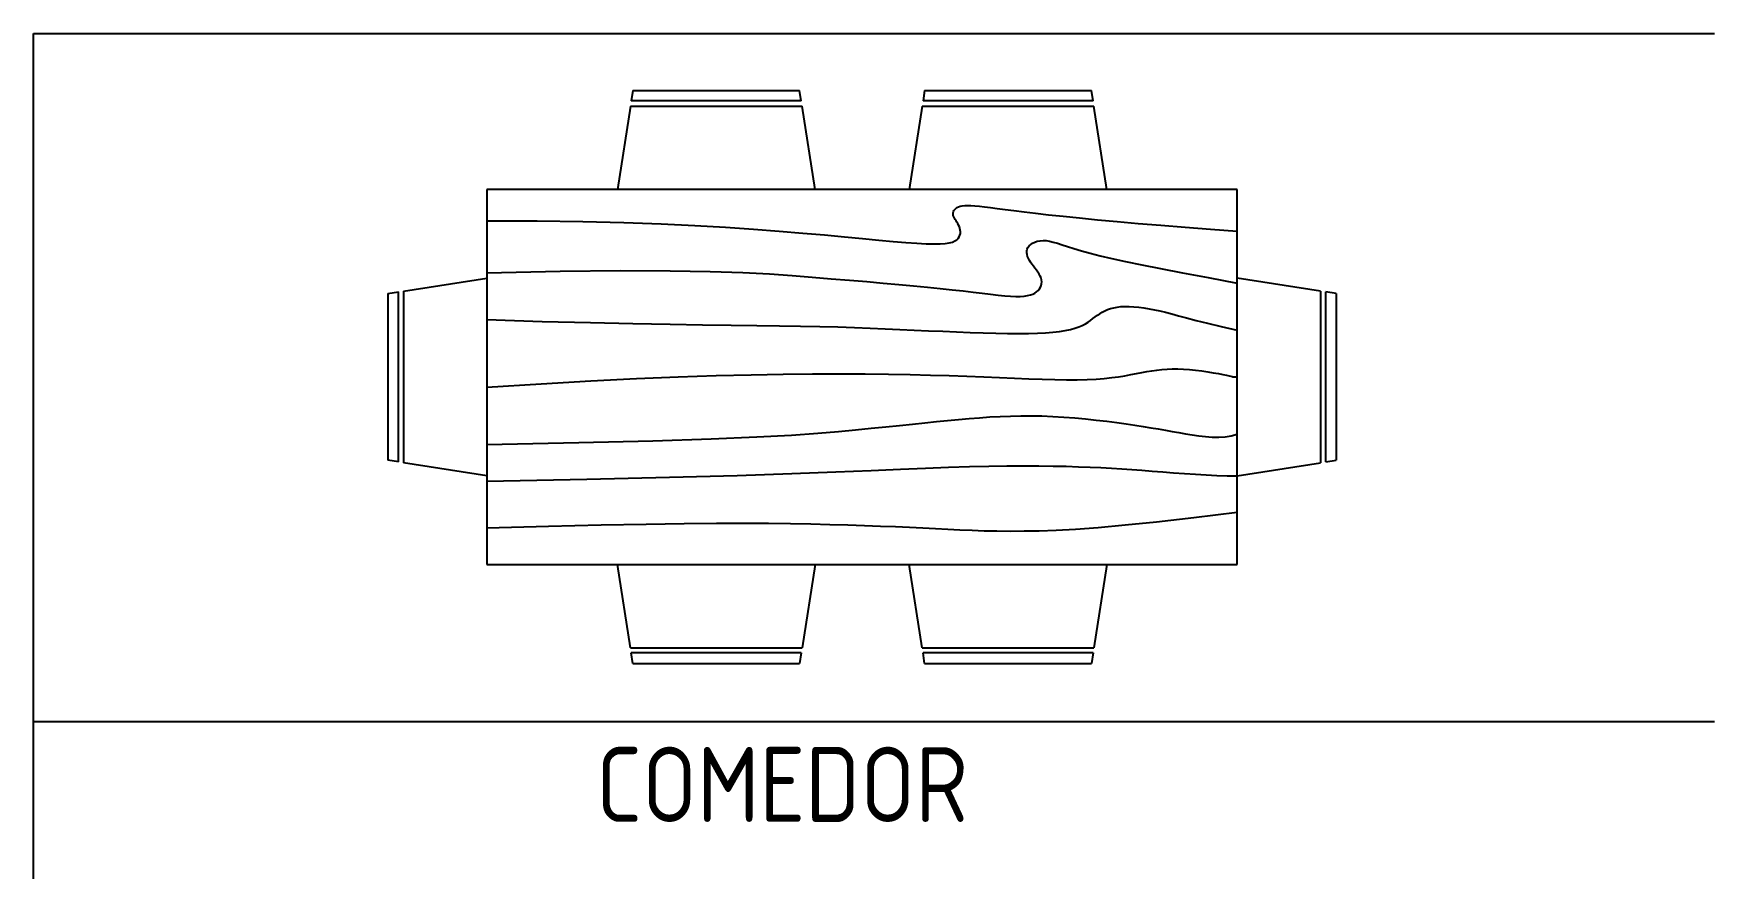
# Model space of a CAD drawing. Header units: millimetres. Extents: x 2198.5 to 2287.8, y 1208.8 to 1298.1.
# Drawn here: x 2205.18 to 2211.9, y 1294.51 to 1297.85 of the extents above; entities that cross this region are included whole.
import ezdxf

# ---------------------------------------------------------------- set-up
doc = ezdxf.new("R2010")
doc.units = ezdxf.units.MM
doc.layers.add('2', color=7, linetype='Continuous')
doc.styles.add('ARCHQUICK', font='ARCHQUIK.SHX')

# ---------------------------------------------------------------- blocks, each defined once
blk = doc.blocks.new('Comedor - 107 x 213 cm')
at = {"linetype": 'Continuous'}
for p, q in [((-22, 27.5), (-22.1562, 26.50042)), ((-22, 27.5), (-6, 27.5)), ((-5.8437, 26.49966), (-6, 27.5)), ((6, 27.5), (5.8438, 26.50042)), ((6, 27.5), (22, 27.5)), ((22.1563, 26.49966), (22, 27.5)), ((-22.2343, 26.00059), (-23.4847, 17.99762)), ((-22.2304, 26), (-5.7608, 26)), ((-5.8416, 26.5), (-22.1534, 26.5)), ((-4.5152, 17.99762), (-5.7655, 25.99926)), ((5.7657, 26.00059), (4.5153, 17.99762)), ((5.7696, 26), (22.2392, 26)), ((22.1584, 26.5), (5.8466, 26.5)), ((23.4848, 17.99762), (22.2345, 25.99926)), ((36, 18), (-36, 18)), ((-36, 18), (-36, -18)), ((36, -18), (36, 18)), ((-45.5, 8), (-44.5004, 8.15617)), ((-44.5, -8.15843), (-44.5, 8.15338)), ((-44.0006, 8.23428), (-35.9976, 9.48474)), ((-44, 8.23041), (-44, -8.23915)), ((44.0006, 8.23428), (35.9976, 9.48474)), ((44, 8.23041), (44, -8.23915)), ((44.5, -8.15843), (44.5, 8.15338)), ((45.5, 8), (44.5005, 8.15617)), ((-45.5, 8), (-45.5, -8)), ((45.5, 8), (45.5, -8)), ((-44.4997, -8.15631), (-45.5, -8)), ((44.4997, -8.15631), (45.5, -8)), ((-35.9976, -9.48476), (-43.9993, -8.2345)), ((35.9976, -9.48476), (43.9993, -8.2345)), ((-36, -18), (36, -18)), ((-22.2343, -26.0006), (-23.4847, -17.99762)), ((-4.5152, -17.99762), (-5.7655, -25.99928)), ((5.7657, -26.0006), (4.5153, -17.99762)), ((23.4848, -17.99762), (22.2345, -25.99928)), ((-22.2304, -26), (-5.7608, -26)), ((-22, -27.5), (-22.1562, -26.50044)), ((-5.8416, -26.5), (-22.1534, -26.5)), ((-5.8437, -26.49967), (-6, -27.5)), ((5.7696, -26), (22.2392, -26)), ((6, -27.5), (5.8438, -26.50044)), ((22.1584, -26.5), (5.8466, -26.5)), ((22.1563, -26.49967), (22, -27.5)), ((-22, -27.5), (-6, -27.5)), ((6, -27.5), (22, -27.5))]:
    blk.add_line(p, q, dxfattribs=at)
for points in [[(-36, 15), (-31.1772, 14.97754), (-26.8079, 14.91406), (-22.8538, 14.81543), (-19.276, 14.6875), (-16.0362, 14.53613), (-13.0957, 14.36718), (-10.4159, 14.18652), (-7.9583, 14), (-5.6904, 13.81315), (-3.6035, 13.63021), (-1.6954, 13.45508), (0.0365, 13.29166), (1.5945, 13.14388), (2.9811, 13.01562), (4.1988, 12.9108), (5.25, 12.83333), (6.1393, 12.78613), (6.8802, 12.76823), (7.4883, 12.77767), (7.9792, 12.8125), (8.3685, 12.87077), (8.6719, 12.95052), (8.9049, 13.0498), (9.0833, 13.16666), (9.2205, 13.29899), (9.3216, 13.44401), (9.3895, 13.59879), (9.4271, 13.76041), (9.4373, 13.92594), (9.4232, 14.09245), (9.3875, 14.257), (9.3333, 14.41666), (9.2638, 14.56917), (9.1836, 14.71484), (9.0975, 14.85465), (9.0104, 14.98958), (8.9272, 15.1206), (8.8529, 15.2487), (8.7922, 15.37483), (8.75, 15.5), (8.7305, 15.62467), (8.7344, 15.74739), (8.7617, 15.86621), (8.8125, 15.97916), (8.8867, 16.08431), (8.9844, 16.17968), (9.1055, 16.26334), (9.25, 16.33333), (9.4189, 16.38802), (9.6172, 16.42708), (9.8506, 16.45052), (10.125, 16.45833), (10.4463, 16.45052), (10.8203, 16.42708), (11.2529, 16.38802), (11.75, 16.33333), (12.3184, 16.26318), (12.9694, 16.17838), (13.7151, 16.07991), (14.5677, 15.96875), (15.5395, 15.84586), (16.6426, 15.71224), (17.8893, 15.56884), (19.2917, 15.41666), (20.859, 15.25667), (22.5879, 15.08984), (24.4721, 14.91715), (26.5052, 14.73958), (28.6809, 14.5581), (30.9929, 14.3737), (33.4347, 14.18733), (36, 14)], [(-36, 10), (-28.9766, 10.14274), (-23.1725, 10.20442), (-18.4241, 10.19775), (-14.5677, 10.13541), (-11.4399, 10.03011), (-8.877, 9.89453), (-6.7154, 9.74137), (-4.7917, 9.58333), (-2.9698, 9.43082), (-1.2246, 9.28515), (0.4415, 9.14534), (2.026, 9.01041), (3.5266, 8.87939), (4.9408, 8.7513), (6.266, 8.62516), (7.5, 8.5), (8.6411, 8.37549), (9.6914, 8.2539), (10.6538, 8.13818), (11.5312, 8.03125), (12.3267, 7.93603), (13.043, 7.85547), (13.6831, 7.79248), (14.25, 7.75), (14.7471, 7.7303), (15.1797, 7.73307), (15.5537, 7.75732), (15.875, 7.80208), (16.1494, 7.86637), (16.3828, 7.94922), (16.5811, 8.04964), (16.75, 8.16666), (16.8944, 8.29915), (17.0143, 8.44531), (17.1089, 8.60319), (17.1771, 8.77083), (17.218, 8.94629), (17.2305, 9.1276), (17.2137, 9.31282), (17.1667, 9.5), (17.0895, 9.6875), (16.987, 9.875), (16.8649, 10.0625), (16.7292, 10.25), (16.5856, 10.4375), (16.4401, 10.625), (16.2985, 10.8125), (16.1667, 11), (16.05, 11.18733), (15.9518, 11.3737), (15.8752, 11.5581), (15.8229, 11.73958), (15.798, 11.91715), (15.8034, 12.08984), (15.842, 12.25667), (15.9167, 12.41666), (16.0295, 12.56836), (16.1784, 12.70833), (16.3605, 12.83268), (16.5729, 12.9375), (16.8127, 13.01888), (17.0768, 13.07291), (17.3625, 13.0957), (17.6667, 13.08333), (17.9894, 13.03312), (18.3418, 12.94726), (18.7382, 12.82918), (19.1927, 12.68229), (19.7195, 12.51001), (20.3327, 12.31575), (21.0465, 12.10294), (21.875, 11.875), (22.8357, 11.63354), (23.959, 11.37304), (25.2786, 11.08618), (26.8282, 10.76562), (28.6414, 10.40405), (30.752, 9.99414), (33.1936, 9.52856), (36, 9)], [(-36, 5.5), (-30.7157, 5.3348), (-26.069, 5.20963), (-21.9946, 5.11767), (-18.4271, 5.05208), (-15.3009, 5.00602), (-12.5508, 4.97265), (-10.1112, 4.94515), (-7.9167, 4.91666), (-5.909, 4.88167), (-4.0586, 4.83984), (-2.3429, 4.79215), (-0.7396, 4.73958), (0.7739, 4.6831), (2.22, 4.6237), (3.6213, 4.56233), (5, 4.5), (6.373, 4.43782), (7.7344, 4.3776), (9.0723, 4.32129), (10.375, 4.27083), (11.6309, 4.22819), (12.8281, 4.19531), (13.9551, 4.17415), (15, 4.16666), (15.954, 4.17448), (16.819, 4.19791), (17.6001, 4.23698), (18.3021, 4.29166), (18.9299, 4.36198), (19.4883, 4.44791), (19.9823, 4.54948), (20.4167, 4.66666), (20.7969, 4.79899), (21.1302, 4.94401), (21.4245, 5.09879), (21.6875, 5.26041), (21.9271, 5.42594), (22.1511, 5.59245), (22.3672, 5.757), (22.5834, 5.91666), (22.8065, 6.06868), (23.0404, 6.21093), (23.2879, 6.34147), (23.5521, 6.45833), (23.8358, 6.55957), (24.142, 6.64323), (24.4735, 6.70735), (24.8334, 6.75), (25.2235, 6.76969), (25.642, 6.76692), (26.0858, 6.74267), (26.5521, 6.69791), (27.0379, 6.63362), (27.5404, 6.55078), (28.0565, 6.45036), (28.5834, 6.33333), (29.1242, 6.19987), (29.7071, 6.04687), (30.3661, 5.87044), (31.1354, 5.66666), (32.0493, 5.43164), (33.142, 5.16146), (34.4475, 4.85221), (36, 4.5)], [(-36, -1), (-30.7915, -0.6591), (-26.0195, -0.38216), (-21.6519, -0.16284), (-17.6563, 0.00521), (-14.0005, 0.12833), (-10.6523, 0.21289), (-7.5796, 0.26522), (-4.75, 0.29166), (-2.134, 0.29793), (0.2878, 0.28711), (2.5317, 0.26163), (4.6146, 0.22396), (6.5529, 0.17651), (8.3633, 0.12174), (10.0623, 0.06209), (11.6667, 0), (13.1899, -0.06201), (14.6341, -0.1211), (15.9982, -0.17432), (17.2813, -0.21875), (18.4823, -0.25147), (19.6003, -0.26953), (20.6343, -0.27002), (21.5834, -0.25), (22.4481, -0.20768), (23.2357, -0.14584), (23.9549, -0.06836), (24.6146, 0.02083), (25.2235, 0.11784), (25.7904, 0.21875), (26.3241, 0.31966), (26.8334, 0.41666), (27.3265, 0.50618), (27.8099, 0.58593), (28.2894, 0.65397), (28.7709, 0.70833), (29.2601, 0.74707), (29.763, 0.76823), (30.2855, 0.76985), (30.8334, 0.75), (31.4088, 0.70784), (31.9994, 0.64713), (32.589, 0.57275), (33.1615, 0.48958), (33.7008, 0.4025), (34.1908, 0.3164), (34.6153, 0.23616), (34.9584, 0.16666), (35.2099, 0.11165), (35.3848, 0.07031), (35.504, 0.04069), (35.5886, 0.02083), (35.6594, 0.00879), (35.7377, 0.0026), (35.8442, 0.00032), (36, 0)], [(-36, -6.5), (-27.1843, -6.31267), (-20.084, -6.1263), (-14.469, -5.9419), (-10.1094, -5.76042), (-6.7752, -5.58285), (-4.2363, -5.41016), (-2.2629, -5.24333), (-0.625, -5.08334), (0.8708, -4.93099), (2.2715, -4.78646), (3.5872, -4.64974), (4.8281, -4.52084), (6.0046, -4.39974), (7.127, -4.28646), (8.2053, -4.18099), (9.25, -4.08334), (10.2705, -3.99382), (11.2734, -3.91407), (12.2647, -3.84603), (13.25, -3.79167), (14.2354, -3.75293), (15.2266, -3.73177), (16.2295, -3.73015), (17.25, -3.75), (18.2912, -3.79248), (19.3451, -3.85547), (20.4009, -3.93604), (21.4479, -4.03125), (22.4754, -4.13819), (23.4727, -4.25391), (24.4289, -4.37549), (25.3334, -4.5), (26.1785, -4.62492), (26.9694, -4.74935), (27.7145, -4.87281), (28.4219, -4.99479), (29.1, -5.11483), (29.7572, -5.23242), (30.4016, -5.34709), (31.0417, -5.45834), (31.6837, -5.56437), (32.3262, -5.65821), (32.9658, -5.73153), (33.599, -5.77604), (34.2224, -5.78345), (34.8327, -5.74545), (35.4264, -5.65373), (36, -5.5)], [(-36, -10), (-26.4022, -9.81299), (-18.4675, -9.62891), (-11.9839, -9.45069), (-6.7396, -9.28125), (-2.5226, -9.12354), (0.8789, -8.98047), (3.6769, -8.85498), (6.0833, -8.75), (8.2767, -8.66765), (10.3021, -8.60677), (12.1712, -8.56543), (13.8958, -8.54167), (15.4876, -8.53353), (16.9583, -8.53907), (18.3197, -8.55632), (19.5834, -8.58334), (20.7616, -8.61841), (21.8685, -8.66081), (22.9188, -8.71004), (23.9271, -8.76563), (24.9081, -8.82707), (25.8763, -8.89388), (26.8465, -8.96558), (27.8334, -9.04167), (28.8474, -9.12118), (29.8828, -9.20117), (30.93, -9.27824), (31.9792, -9.34896), (33.0205, -9.40991), (34.0443, -9.45768), (35.0407, -9.48885), (36, -9.5)], [(-36, -14.5), (-30.0881, -14.33513), (-25.0332, -14.21224), (-20.7312, -14.12647), (-17.0781, -14.07292), (-13.97, -14.04671), (-11.3027, -14.04297), (-8.9724, -14.05681), (-6.875, -14.08334), (-4.9224, -14.11833), (-3.0905, -14.16016), (-1.3709, -14.20785), (0.2448, -14.26042), (1.7647, -14.3169), (3.1973, -14.3763), (4.5507, -14.43767), (5.8333, -14.5), (7.0554, -14.5621), (8.235, -14.62175), (9.3922, -14.67652), (10.5469, -14.72396), (11.7192, -14.76164), (12.929, -14.78711), (14.1965, -14.79794), (15.5417, -14.79167), (16.9933, -14.76424), (18.6152, -14.70508), (20.4804, -14.60197), (22.6615, -14.44271), (25.2312, -14.21509), (28.2624, -13.9069), (31.8277, -13.50594), (36, -13)]]:
    blk.add_lwpolyline(points, dxfattribs=at)

msp = doc.modelspace()

# ---------------------------------------------------------------- linework, layer by layer
at = {"layer": '2', "color": 4}
for p, q in [((2205.1827, 1297.8532), (2208.5427, 1297.8532)), ((2205.1827, 1267.7813), (2205.1827, 1297.8532)), ((2208.5427, 1297.8532), (2211.9027, 1297.8532)), ((2205.1827, 1295.1014), (2208.5427, 1295.1014)), ((2208.5427, 1295.1014), (2211.9027, 1295.1014))]:
    msp.add_line(p, q, dxfattribs=at)

# ---------------------------------------------------------------- block references
at = {"xscale": 0.0416666666666714, "yscale": 0.0416666666666714, "zscale": 0.0416666666666714}
msp.add_blockref('Comedor - 107 x 213 cm', (2208.4951, 1296.4799), dxfattribs=at)

# ---------------------------------------------------------------- texts
at = {"layer": '2', "style": 'ARCHQUICK'}
msp.add_text('COMEDOR', height=0.3, dxfattribs=at).set_placement((2207.4318, 1294.6997))

doc.saveas('drawing.dxf')
